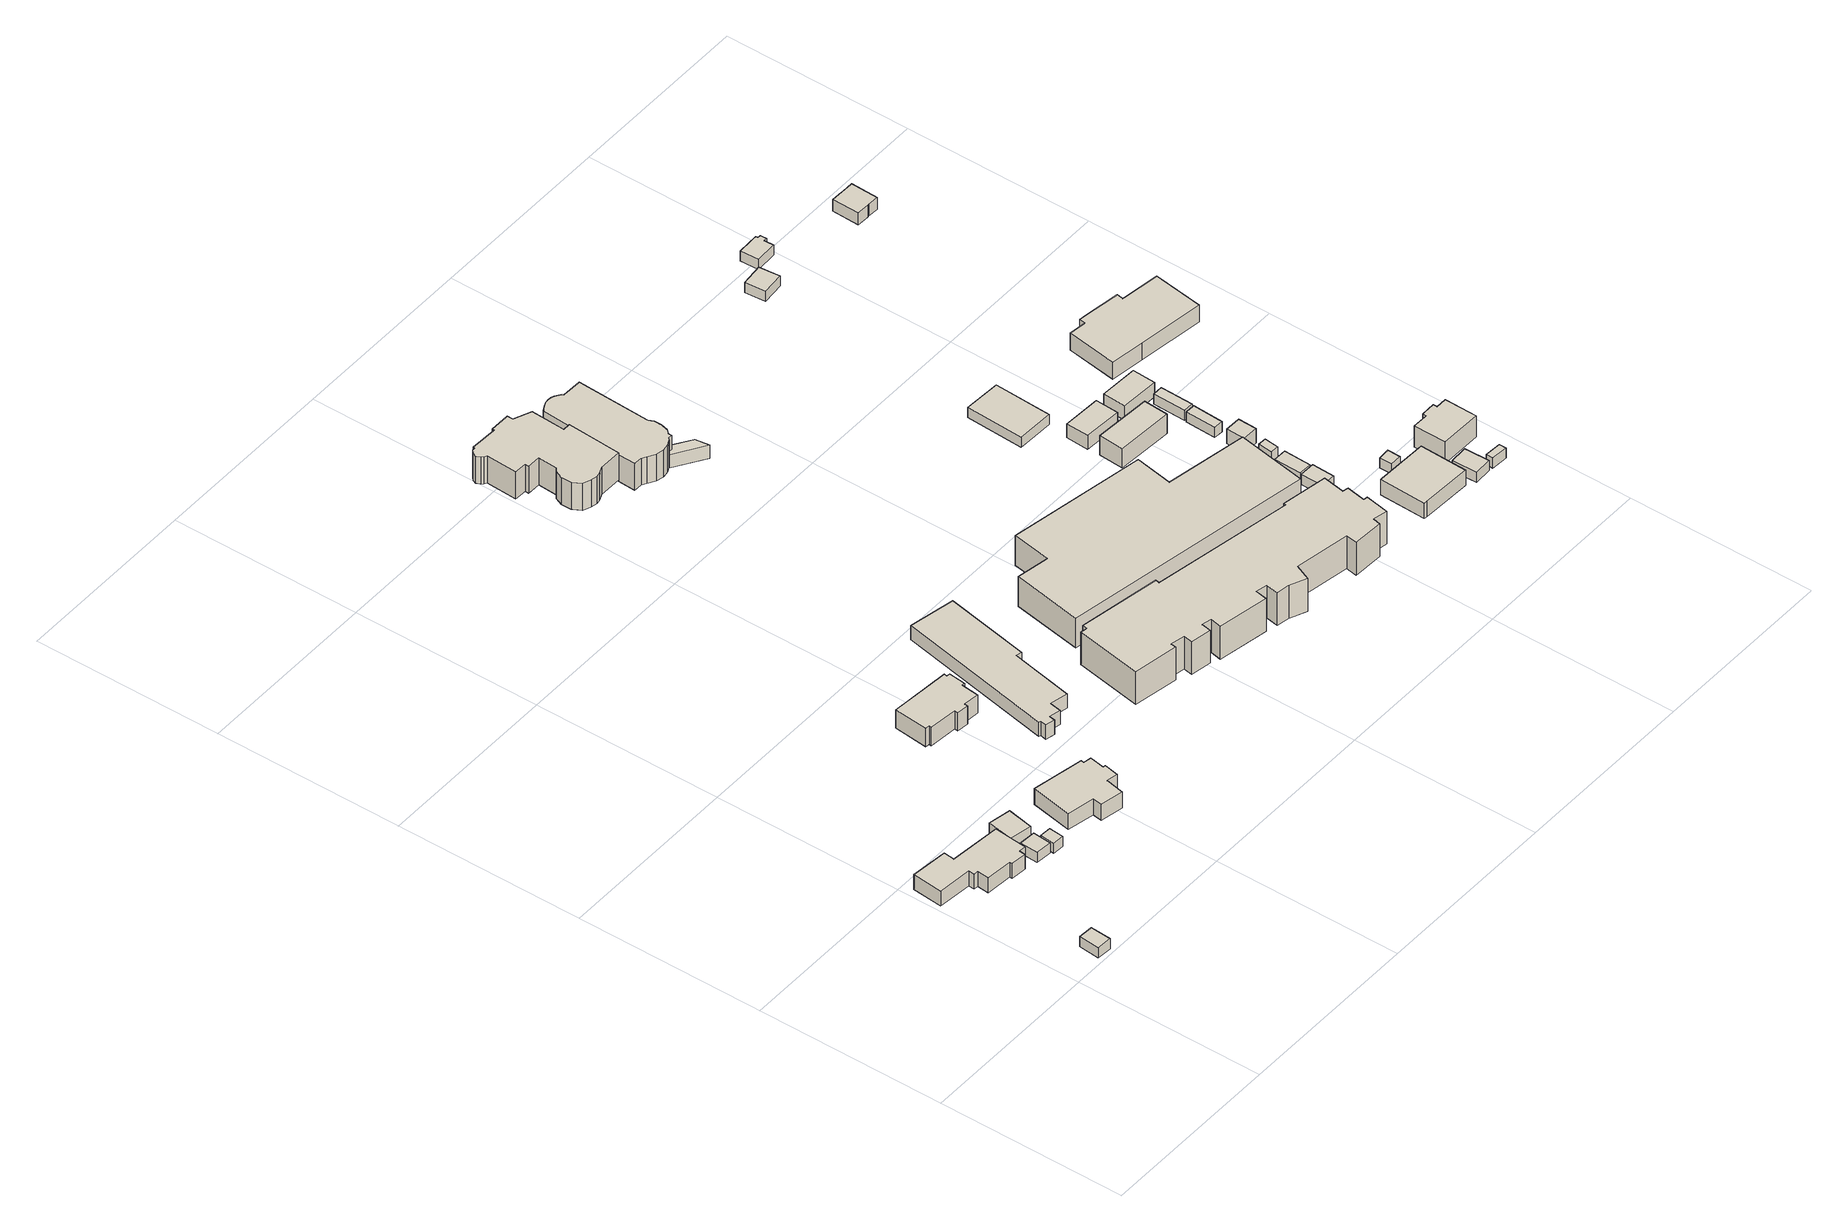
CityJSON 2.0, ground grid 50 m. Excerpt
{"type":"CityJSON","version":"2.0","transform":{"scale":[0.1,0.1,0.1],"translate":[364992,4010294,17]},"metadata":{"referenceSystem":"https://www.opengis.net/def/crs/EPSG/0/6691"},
"CityObjects":{
"building1":{"type":"Building","attributes":{"枝番":1,"利根川水系渡良瀬川洪水浸水想定区域（想定最大規模）.規模":"L2","利根川水系渡良瀬川洪水浸水想定区域（想定最大規模）.浸水ランク":"2","利根川水系渡良瀬川洪水浸水想定区域（想定最大規模）.浸水深":1.73,"利根川水系渡良瀬川洪水浸水想定区域（想定最大規模）.継続時間":17.1,"利根川水系利根川洪水浸水想定区域（計画規模）.規模":"L1","利根川水系利根川洪水浸水想定区域（計画規模）.浸水ランク":"3","利根川水系利根川洪水浸水想定区域（計画規模）.浸水深":3.68,"利根川水系利根川洪水浸水想定区域（想定最大規模）.規模":"L2","利根川水系利根川洪水浸水想定区域（想定最大規模）.浸水ランク":"4","利根川水系利根川洪水浸水想定区域（想定最大規模）.浸水深":5.14,"usage":"411","BuildingDetails.prefecture":"10","BuildingDetails.city":"10207","BuildingDetails.surveyYear":2016},"geometry":[{"type":"Solid","lod":"1","boundaries":[[[[0,1,2,3]],[[2,4,5,3]],[[1,6,4,2]],[[0,7,6,1]],[[3,5,7,0]],[[4,6,7,5]]]]}]},
"building2":{"type":"Building","attributes":{"枝番":1,"利根川水系渡良瀬川洪水浸水想定区域（想定最大規模）.規模":"L2","利根川水系渡良瀬川洪水浸水想定区域（想定最大規模）.浸水ランク":"2","利根川水系渡良瀬川洪水浸水想定区域（想定最大規模）.浸水深":0.93,"利根川水系渡良瀬川洪水浸水想定区域（想定最大規模）.継続時間":9,"利根川水系利根川洪水浸水想定区域（計画規模）.規模":"L1","利根川水系利根川洪水浸水想定区域（計画規模）.浸水ランク":"2","利根川水系利根川洪水浸水想定区域（計画規模）.浸水深":2.88,"利根川水系利根川洪水浸水想定区域（想定最大規模）.規模":"L2","利根川水系利根川洪水浸水想定区域（想定最大規模）.浸水ランク":"3","利根川水系利根川洪水浸水想定区域（想定最大規模）.浸水深":4.34,"usage":"411","measuredHeight":7.4,"BuildingDetails.prefecture":"10","BuildingDetails.city":"10207","BuildingDetails.surveyYear":2016},"geometry":[{"type":"Solid","lod":"1","boundaries":[[[[8,9,10,11,12,13,14,15,16,17,18,19,20,21]],[[20,22,23,21]],[[19,24,22,20]],[[18,25,24,19]],[[17,26,25,18]],[[16,27,26,17]],[[15,28,27,16]],[[14,29,28,15]],[[13,30,29,14]],[[12,31,30,13]],[[11,32,31,12]],[[10,33,32,11]],[[9,34,33,10]],[[8,35,34,9]],[[21,23,35,8]],[[22,24,25,26,27,28,29,30,31,32,33,34,35,23]]]]}]},
"building3":{"type":"Building","attributes":{"枝番":1,"利根川水系渡良瀬川洪水浸水想定区域（想定最大規模）.規模":"L2","利根川水系渡良瀬川洪水浸水想定区域（想定最大規模）.浸水ランク":"2","利根川水系渡良瀬川洪水浸水想定区域（想定最大規模）.浸水深":0.93,"利根川水系渡良瀬川洪水浸水想定区域（想定最大規模）.継続時間":9,"利根川水系利根川洪水浸水想定区域（計画規模）.規模":"L1","利根川水系利根川洪水浸水想定区域（計画規模）.浸水ランク":"2","利根川水系利根川洪水浸水想定区域（計画規模）.浸水深":2.88,"利根川水系利根川洪水浸水想定区域（想定最大規模）.規模":"L2","利根川水系利根川洪水浸水想定区域（想定最大規模）.浸水ランク":"3","利根川水系利根川洪水浸水想定区域（想定最大規模）.浸水深":4.34,"usage":"411","BuildingDetails.prefecture":"10","BuildingDetails.city":"10207","BuildingDetails.surveyYear":2016},"geometry":[{"type":"Solid","lod":"1","boundaries":[[[[36,37,38,39]],[[38,40,41,39]],[[37,42,40,38]],[[36,43,42,37]],[[39,41,43,36]],[[40,42,43,41]]]]}]},
"building4":{"type":"Building","attributes":{"枝番":1,"利根川水系渡良瀬川洪水浸水想定区域（想定最大規模）.規模":"L2","利根川水系渡良瀬川洪水浸水想定区域（想定最大規模）.浸水ランク":"2","利根川水系渡良瀬川洪水浸水想定区域（想定最大規模）.浸水深":0.93,"利根川水系渡良瀬川洪水浸水想定区域（想定最大規模）.継続時間":9,"利根川水系利根川洪水浸水想定区域（計画規模）.規模":"L1","利根川水系利根川洪水浸水想定区域（計画規模）.浸水ランク":"2","利根川水系利根川洪水浸水想定区域（計画規模）.浸水深":2.88,"利根川水系利根川洪水浸水想定区域（想定最大規模）.規模":"L2","利根川水系利根川洪水浸水想定区域（想定最大規模）.浸水ランク":"3","利根川水系利根川洪水浸水想定区域（想定最大規模）.浸水深":4.34,"BuildingDetails.prefecture":"10","BuildingDetails.city":"10207"},"geometry":[{"type":"Solid","lod":"1","boundaries":[[[[44,45,46,47]],[[46,48,49,47]],[[45,50,48,46]],[[44,51,50,45]],[[47,49,51,44]],[[48,50,51,49]]]]}]},
"building5":{"type":"Building","attributes":{"枝番":1,"利根川水系渡良瀬川洪水浸水想定区域（想定最大規模）.規模":"L2","利根川水系渡良瀬川洪水浸水想定区域（想定最大規模）.浸水ランク":"2","利根川水系渡良瀬川洪水浸水想定区域（想定最大規模）.浸水深":0.93,"利根川水系渡良瀬川洪水浸水想定区域（想定最大規模）.継続時間":9,"利根川水系利根川洪水浸水想定区域（計画規模）.規模":"L1","利根川水系利根川洪水浸水想定区域（計画規模）.浸水ランク":"2","利根川水系利根川洪水浸水想定区域（計画規模）.浸水深":2.89,"利根川水系利根川洪水浸水想定区域（想定最大規模）.規模":"L2","利根川水系利根川洪水浸水想定区域（想定最大規模）.浸水ランク":"3","利根川水系利根川洪水浸水想定区域（想定最大規模）.浸水深":4.34,"usage":"411","measuredHeight":3.4,"BuildingDetails.prefecture":"10","BuildingDetails.city":"10207","BuildingDetails.surveyYear":2016},"geometry":[{"type":"Solid","lod":"1","boundaries":[[[[52,53,54,55]],[[54,56,57,55]],[[53,58,56,54]],[[52,59,58,53]],[[55,57,59,52]],[[56,58,59,57]]]]}]},
"building6":{"type":"Building","attributes":{"枝番":1,"利根川水系渡良瀬川洪水浸水想定区域（想定最大規模）.規模":"L2","利根川水系渡良瀬川洪水浸水想定区域（想定最大規模）.浸水ランク":"2","利根川水系渡良瀬川洪水浸水想定区域（想定最大規模）.浸水深":0.74,"利根川水系渡良瀬川洪水浸水想定区域（想定最大規模）.継続時間":12.5,"利根川水系利根川洪水浸水想定区域（計画規模）.規模":"L1","利根川水系利根川洪水浸水想定区域（計画規模）.浸水ランク":"2","利根川水系利根川洪水浸水想定区域（計画規模）.浸水深":2.68,"利根川水系利根川洪水浸水想定区域（想定最大規模）.規模":"L2","利根川水系利根川洪水浸水想定区域（想定最大規模）.浸水ランク":"3","利根川水系利根川洪水浸水想定区域（想定最大規模）.浸水深":4.13,"usage":"441","measuredHeight":5.2,"BuildingDetails.prefecture":"10","BuildingDetails.city":"10207","BuildingDetails.surveyYear":2016},"geometry":[{"type":"Solid","lod":"1","boundaries":[[[[60,61,62,63,64,65,66,67,68,69,70,71]],[[70,72,73,71]],[[69,74,72,70]],[[68,75,74,69]],[[67,76,75,68]],[[66,77,76,67]],[[65,78,77,66]],[[64,79,78,65]],[[63,80,79,64]],[[62,81,80,63]],[[61,82,81,62]],[[60,83,82,61]],[[71,73,83,60]],[[72,74,75,76,77,78,79,80,81,82,83,73]]]]}]},
"building7":{"type":"Building","attributes":{"枝番":1,"利根川水系渡良瀬川洪水浸水想定区域（想定最大規模）.規模":"L2","利根川水系渡良瀬川洪水浸水想定区域（想定最大規模）.浸水ランク":"1","利根川水系渡良瀬川洪水浸水想定区域（想定最大規模）.浸水深":0.13,"利根川水系利根川洪水浸水想定区域（計画規模）.規模":"L1","利根川水系利根川洪水浸水想定区域（計画規模）.浸水ランク":"2","利根川水系利根川洪水浸水想定区域（計画規模）.浸水深":2.09,"利根川水系利根川洪水浸水想定区域（想定最大規模）.規模":"L2","利根川水系利根川洪水浸水想定区域（想定最大規模）.浸水ランク":"3","利根川水系利根川洪水浸水想定区域（想定最大規模）.浸水深":3.55,"usage":"411","measuredHeight":7.2,"BuildingDetails.prefecture":"10","BuildingDetails.city":"10207","BuildingDetails.surveyYear":2016},"geometry":[{"type":"Solid","lod":"1","boundaries":[[[[84,85,86,87,88,89,90,91,92,93,94,95,96,97]],[[96,98,99,97]],[[95,100,98,96]],[[94,101,100,95]],[[93,102,101,94]],[[92,103,102,93]],[[91,104,103,92]],[[90,105,104,91]],[[89,106,105,90]],[[88,107,106,89]],[[87,108,107,88]],[[86,109,108,87]],[[85,110,109,86]],[[84,111,110,85]],[[97,99,111,84]],[[98,100,101,102,103,104,105,106,107,108,109,110,111,99]]]]}]},
"building8":{"type":"Building","attributes":{"枝番":1,"利根川水系渡良瀬川洪水浸水想定区域（想定最大規模）.規模":"L2","利根川水系渡良瀬川洪水浸水想定区域（想定最大規模）.浸水ランク":"2","利根川水系渡良瀬川洪水浸水想定区域（想定最大規模）.浸水深":0.53,"利根川水系渡良瀬川洪水浸水想定区域（想定最大規模）.継続時間":2.8,"利根川水系利根川洪水浸水想定区域（計画規模）.規模":"L1","利根川水系利根川洪水浸水想定区域（計画規模）.浸水ランク":"2","利根川水系利根川洪水浸水想定区域（計画規模）.浸水深":2.49,"利根川水系利根川洪水浸水想定区域（想定最大規模）.規模":"L2","利根川水系利根川洪水浸水想定区域（想定最大規模）.浸水ランク":"3","利根川水系利根川洪水浸水想定区域（想定最大規模）.浸水深":3.95,"usage":"431","measuredHeight":5.1,"BuildingDetails.prefecture":"10","BuildingDetails.city":"10207","BuildingDetails.surveyYear":2016},"geometry":[{"type":"Solid","lod":"1","boundaries":[[[[112,113,114,115,116,117,118,119,120,121,122,123]],[[122,124,125,123]],[[121,126,124,122]],[[120,127,126,121]],[[119,128,127,120]],[[118,129,128,119]],[[117,130,129,118]],[[116,131,130,117]],[[115,132,131,116]],[[114,133,132,115]],[[113,134,133,114]],[[112,135,134,113]],[[123,125,135,112]],[[124,126,127,128,129,130,131,132,133,134,135,125]]]]}]},
"building9":{"type":"Building","attributes":{"枝番":1,"利根川水系渡良瀬川洪水浸水想定区域（想定最大規模）.規模":"L2","利根川水系渡良瀬川洪水浸水想定区域（想定最大規模）.浸水ランク":"1","利根川水系渡良瀬川洪水浸水想定区域（想定最大規模）.浸水深":0.14,"利根川水系利根川洪水浸水想定区域（計画規模）.規模":"L1","利根川水系利根川洪水浸水想定区域（計画規模）.浸水ランク":"2","利根川水系利根川洪水浸水想定区域（計画規模）.浸水深":2.09,"利根川水系利根川洪水浸水想定区域（想定最大規模）.規模":"L2","利根川水系利根川洪水浸水想定区域（想定最大規模）.浸水ランク":"3","利根川水系利根川洪水浸水想定区域（想定最大規模）.浸水深":3.55,"usage":"422","measuredHeight":12.4,"BuildingDetails.prefecture":"10","BuildingDetails.city":"10207","BuildingDetails.surveyYear":2016},"geometry":[{"type":"Solid","lod":"1","boundaries":[[[[136,137,138,139,140,141,142,143,144,145,146,147,148,149,150,151,152,153,154,155,156,157,158,159,160,161,162,163,164]],[[163,165,166,164]],[[162,167,165,163]],[[161,168,167,162]],[[160,169,168,161]],[[159,170,169,160]],[[158,171,170,159]],[[157,172,171,158]],[[156,173,172,157]],[[155,174,173,156]],[[154,175,174,155]],[[153,176,175,154]],[[152,177,176,153]],[[151,178,177,152]],[[150,179,178,151]],[[149,180,179,150]],[[148,181,180,149]],[[147,182,181,148]],[[146,183,182,147]],[[145,184,183,146]],[[144,185,184,145]],[[143,186,185,144]],[[142,187,186,143]],[[141,188,187,142]],[[140,189,188,141]],[[139,190,189,140]],[[138,191,190,139]],[[137,192,191,138]],[[136,193,192,137]],[[164,166,193,136]],[[165,167,168,169,170,171,172,173,174,175,176,177,178,179,180,181,182,183,184,185,186,187,188,189,190,191,192,193,166]]]]}]},
"building10":{"type":"Building","attributes":{"枝番":1,"利根川水系渡良瀬川洪水浸水想定区域（想定最大規模）.規模":"L2","利根川水系渡良瀬川洪水浸水想定区域（想定最大規模）.浸水ランク":"1","利根川水系渡良瀬川洪水浸水想定区域（想定最大規模）.浸水深":0.13,"利根川水系利根川洪水浸水想定区域（計画規模）.規模":"L1","利根川水系利根川洪水浸水想定区域（計画規模）.浸水ランク":"2","利根川水系利根川洪水浸水想定区域（計画規模）.浸水深":2.09,"利根川水系利根川洪水浸水想定区域（想定最大規模）.規模":"L2","利根川水系利根川洪水浸水想定区域（想定最大規模）.浸水ランク":"3","利根川水系利根川洪水浸水想定区域（想定最大規模）.浸水深":3.54,"usage":"422","measuredHeight":8.3,"BuildingDetails.prefecture":"10","BuildingDetails.city":"10207","BuildingDetails.surveyYear":2016},"geometry":[{"type":"Solid","lod":"1","boundaries":[[[[194,195,196,197,198,199,200,201,202,203,204,205,206,207,208,209,210,211,212,213,214,215,216,217,218]],[[217,219,220,218]],[[216,221,219,217]],[[215,222,221,216]],[[214,223,222,215]],[[213,224,223,214]],[[212,225,224,213]],[[211,226,225,212]],[[210,227,226,211]],[[209,228,227,210]],[[208,229,228,209]],[[207,230,229,208]],[[206,231,230,207]],[[205,232,231,206]],[[204,233,232,205]],[[203,234,233,204]],[[202,235,234,203]],[[201,236,235,202]],[[200,237,236,201]],[[199,238,237,200]],[[198,239,238,199]],[[197,240,239,198]],[[196,241,240,197]],[[195,242,241,196]],[[194,243,242,195]],[[218,220,243,194]],[[219,221,222,223,224,225,226,227,228,229,230,231,232,233,234,235,236,237,238,239,240,241,242,243,220]]]]}]},
"building11":{"type":"Building","attributes":{"枝番":1,"利根川水系渡良瀬川洪水浸水想定区域（計画規模）.規模":"L1","利根川水系渡良瀬川洪水浸水想定区域（計画規模）.浸水ランク":"2","利根川水系渡良瀬川洪水浸水想定区域（計画規模）.浸水深":0.54,"利根川水系渡良瀬川洪水浸水想定区域（想定最大規模）.規模":"L2","利根川水系渡良瀬川洪水浸水想定区域（想定最大規模）.浸水ランク":"2","利根川水系渡良瀬川洪水浸水想定区域（想定最大規模）.浸水深":1.83,"利根川水系渡良瀬川洪水浸水想定区域（想定最大規模）.継続時間":7.3,"利根川水系利根川洪水浸水想定区域（計画規模）.規模":"L1","利根川水系利根川洪水浸水想定区域（計画規模）.浸水ランク":"3","利根川水系利根川洪水浸水想定区域（計画規模）.浸水深":3.78,"利根川水系利根川洪水浸水想定区域（想定最大規模）.規模":"L2","利根川水系利根川洪水浸水想定区域（想定最大規模）.浸水ランク":"4","利根川水系利根川洪水浸水想定区域（想定最大規模）.浸水深":5.23,"usage":"441","measuredHeight":12.6,"BuildingDetails.prefecture":"10","BuildingDetails.city":"10207","BuildingDetails.surveyYear":2016},"geometry":[{"type":"Solid","lod":"1","boundaries":[[[[244,245,246,247,248,249,250,251,252,253,254,255,256,257,258,259,260,261,262,263,264,265,266,267,268,269,270,271,272,273,274,275,276]],[[275,277,278,276]],[[274,279,277,275]],[[273,280,279,274]],[[272,281,280,273]],[[271,282,281,272]],[[270,283,282,271]],[[269,284,283,270]],[[268,285,284,269]],[[267,286,285,268]],[[266,287,286,267]],[[265,288,287,266]],[[264,289,288,265]],[[263,290,289,264]],[[262,291,290,263]],[[261,292,291,262]],[[260,293,292,261]],[[259,294,293,260]],[[258,295,294,259]],[[257,296,295,258]],[[256,297,296,257]],[[255,298,297,256]],[[254,299,298,255]],[[253,300,299,254]],[[252,301,300,253]],[[251,302,301,252]],[[250,303,302,251]],[[249,304,303,250]],[[248,305,304,249]],[[247,306,305,248]],[[246,307,306,247]],[[245,308,307,246]],[[244,309,308,245]],[[276,278,309,244]],[[277,279,280,281,282,283,284,285,286,287,288,289,290,291,292,293,294,295,296,297,298,299,300,301,302,303,304,305,306,307,308,309,278]]]]}]},
"building12":{"type":"Building","attributes":{"枝番":1,"利根川水系渡良瀬川洪水浸水想定区域（想定最大規模）.規模":"L2","利根川水系渡良瀬川洪水浸水想定区域（想定最大規模）.浸水ランク":"1","利根川水系渡良瀬川洪水浸水想定区域（想定最大規模）.浸水深":0.34,"利根川水系利根川洪水浸水想定区域（計画規模）.規模":"L1","利根川水系利根川洪水浸水想定区域（計画規模）.浸水ランク":"2","利根川水系利根川洪水浸水想定区域（計画規模）.浸水深":2.29,"利根川水系利根川洪水浸水想定区域（想定最大規模）.規模":"L2","利根川水系利根川洪水浸水想定区域（想定最大規模）.浸水ランク":"3","利根川水系利根川洪水浸水想定区域（想定最大規模）.浸水深":3.75,"measuredHeight":4.2,"BuildingDetails.prefecture":"10","BuildingDetails.city":"10207"},"geometry":[{"type":"Solid","lod":"1","boundaries":[[[[310,311,312,313,314,315,316]],[[315,317,318,316]],[[314,319,317,315]],[[313,320,319,314]],[[312,321,320,313]],[[311,322,321,312]],[[310,323,322,311]],[[316,318,323,310]],[[317,319,320,321,322,323,318]]]]}]},
"building13":{"type":"Building","attributes":{"枝番":1,"利根川水系渡良瀬川洪水浸水想定区域（想定最大規模）.規模":"L2","利根川水系渡良瀬川洪水浸水想定区域（想定最大規模）.浸水ランク":"2","利根川水系渡良瀬川洪水浸水想定区域（想定最大規模）.浸水深":0.64,"利根川水系利根川洪水浸水想定区域（計画規模）.規模":"L1","利根川水系利根川洪水浸水想定区域（計画規模）.浸水ランク":"2","利根川水系利根川洪水浸水想定区域（計画規模）.浸水深":2.59,"利根川水系利根川洪水浸水想定区域（想定最大規模）.規模":"L2","利根川水系利根川洪水浸水想定区域（想定最大規模）.浸水ランク":"3","利根川水系利根川洪水浸水想定区域（想定最大規模）.浸水深":4.04,"usage":"441","measuredHeight":9.1,"BuildingDetails.prefecture":"10","BuildingDetails.city":"10207","BuildingDetails.surveyYear":2016},"geometry":[{"type":"Solid","lod":"1","boundaries":[[[[324,325,326,327,328,329,330,331]],[[330,332,333,331]],[[329,334,332,330]],[[328,335,334,329]],[[327,336,335,328]],[[326,337,336,327]],[[325,338,337,326]],[[324,339,338,325]],[[331,333,339,324]],[[332,334,335,336,337,338,339,333]]]]}]},
"building14":{"type":"Building","attributes":{"枝番":1,"利根川水系渡良瀬川洪水浸水想定区域（想定最大規模）.規模":"L2","利根川水系渡良瀬川洪水浸水想定区域（想定最大規模）.浸水ランク":"1","利根川水系渡良瀬川洪水浸水想定区域（想定最大規模）.浸水深":0.33,"利根川水系利根川洪水浸水想定区域（計画規模）.規模":"L1","利根川水系利根川洪水浸水想定区域（計画規模）.浸水ランク":"2","利根川水系利根川洪水浸水想定区域（計画規模）.浸水深":2.29,"利根川水系利根川洪水浸水想定区域（想定最大規模）.規模":"L2","利根川水系利根川洪水浸水想定区域（想定最大規模）.浸水ランク":"3","利根川水系利根川洪水浸水想定区域（想定最大規模）.浸水深":3.74,"usage":"441","measuredHeight":4.9,"BuildingDetails.prefecture":"10","BuildingDetails.city":"10207","BuildingDetails.surveyYear":2016},"geometry":[{"type":"Solid","lod":"1","boundaries":[[[[340,341,342,343]],[[342,344,345,343]],[[341,346,344,342]],[[340,347,346,341]],[[343,345,347,340]],[[344,346,347,345]]]]}]},
"building15":{"type":"Building","attributes":{"枝番":1,"利根川水系渡良瀬川洪水浸水想定区域（想定最大規模）.規模":"L2","利根川水系渡良瀬川洪水浸水想定区域（想定最大規模）.浸水ランク":"2","利根川水系渡良瀬川洪水浸水想定区域（想定最大規模）.浸水深":0.54,"利根川水系利根川洪水浸水想定区域（計画規模）.規模":"L1","利根川水系利根川洪水浸水想定区域（計画規模）.浸水ランク":"2","利根川水系利根川洪水浸水想定区域（計画規模）.浸水深":2.49,"利根川水系利根川洪水浸水想定区域（想定最大規模）.規模":"L2","利根川水系利根川洪水浸水想定区域（想定最大規模）.浸水ランク":"3","利根川水系利根川洪水浸水想定区域（想定最大規模）.浸水深":3.93,"usage":"441","measuredHeight":6.2,"BuildingDetails.prefecture":"10","BuildingDetails.city":"10207","BuildingDetails.surveyYear":2016},"geometry":[{"type":"Solid","lod":"1","boundaries":[[[[348,349,350,351]],[[350,352,353,351]],[[349,354,352,350]],[[348,355,354,349]],[[351,353,355,348]],[[352,354,355,353]]]]}]},
"building16":{"type":"Building","attributes":{"枝番":1,"利根川水系渡良瀬川洪水浸水想定区域（想定最大規模）.規模":"L2","利根川水系渡良瀬川洪水浸水想定区域（想定最大規模）.浸水ランク":"1","利根川水系渡良瀬川洪水浸水想定区域（想定最大規模）.浸水深":0.44,"利根川水系利根川洪水浸水想定区域（計画規模）.規模":"L1","利根川水系利根川洪水浸水想定区域（計画規模）.浸水ランク":"2","利根川水系利根川洪水浸水想定区域（計画規模）.浸水深":2.39,"利根川水系利根川洪水浸水想定区域（想定最大規模）.規模":"L2","利根川水系利根川洪水浸水想定区域（想定最大規模）.浸水ランク":"3","利根川水系利根川洪水浸水想定区域（想定最大規模）.浸水深":3.83,"usage":"441","measuredHeight":5,"BuildingDetails.prefecture":"10","BuildingDetails.city":"10207","BuildingDetails.surveyYear":2016},"geometry":[{"type":"Solid","lod":"1","boundaries":[[[[356,357,358,359]],[[358,360,361,359]],[[357,362,360,358]],[[356,363,362,357]],[[359,361,363,356]],[[360,362,363,361]]]]}]},
"building17":{"type":"Building","attributes":{"枝番":1,"利根川水系渡良瀬川洪水浸水想定区域（想定最大規模）.規模":"L2","利根川水系渡良瀬川洪水浸水想定区域（想定最大規模）.浸水ランク":"1","利根川水系渡良瀬川洪水浸水想定区域（想定最大規模）.浸水深":0.23,"利根川水系利根川洪水浸水想定区域（計画規模）.規模":"L1","利根川水系利根川洪水浸水想定区域（計画規模）.浸水ランク":"2","利根川水系利根川洪水浸水想定区域（計画規模）.浸水深":2.18,"利根川水系利根川洪水浸水想定区域（想定最大規模）.規模":"L2","利根川水系利根川洪水浸水想定区域（想定最大規模）.浸水ランク":"3","利根川水系利根川洪水浸水想定区域（想定最大規模）.浸水深":3.63,"usage":"441","measuredHeight":3.3,"BuildingDetails.prefecture":"10","BuildingDetails.city":"10207","BuildingDetails.surveyYear":2016},"geometry":[{"type":"Solid","lod":"1","boundaries":[[[[364,365,366,367]],[[366,368,369,367]],[[365,370,368,366]],[[364,371,370,365]],[[367,369,371,364]],[[368,370,371,369]]]]}]},
"building18":{"type":"Building","attributes":{"枝番":1,"利根川水系渡良瀬川洪水浸水想定区域（想定最大規模）.規模":"L2","利根川水系渡良瀬川洪水浸水想定区域（想定最大規模）.浸水ランク":"2","利根川水系渡良瀬川洪水浸水想定区域（想定最大規模）.浸水深":0.53,"利根川水系利根川洪水浸水想定区域（計画規模）.規模":"L1","利根川水系利根川洪水浸水想定区域（計画規模）.浸水ランク":"2","利根川水系利根川洪水浸水想定区域（計画規模）.浸水深":2.48,"利根川水系利根川洪水浸水想定区域（想定最大規模）.規模":"L2","利根川水系利根川洪水浸水想定区域（想定最大規模）.浸水ランク":"3","利根川水系利根川洪水浸水想定区域（想定最大規模）.浸水深":3.93,"usage":"454","BuildingDetails.prefecture":"10","BuildingDetails.city":"10207","BuildingDetails.surveyYear":2016},"geometry":[{"type":"Solid","lod":"1","boundaries":[[[[372,373,374,375]],[[374,376,377,375]],[[373,378,376,374]],[[372,379,378,373]],[[375,377,379,372]],[[376,378,379,377]]]]}]},
"building19":{"type":"Building","attributes":{"枝番":1,"利根川水系渡良瀬川洪水浸水想定区域（想定最大規模）.規模":"L2","利根川水系渡良瀬川洪水浸水想定区域（想定最大規模）.浸水ランク":"1","利根川水系渡良瀬川洪水浸水想定区域（想定最大規模）.浸水深":0.33,"利根川水系利根川洪水浸水想定区域（計画規模）.規模":"L1","利根川水系利根川洪水浸水想定区域（計画規模）.浸水ランク":"2","利根川水系利根川洪水浸水想定区域（計画規模）.浸水深":2.28,"利根川水系利根川洪水浸水想定区域（想定最大規模）.規模":"L2","利根川水系利根川洪水浸水想定区域（想定最大規模）.浸水ランク":"3","利根川水系利根川洪水浸水想定区域（想定最大規模）.浸水深":3.73,"usage":"441","measuredHeight":3.4,"BuildingDetails.prefecture":"10","BuildingDetails.city":"10207","BuildingDetails.surveyYear":2016},"geometry":[{"type":"Solid","lod":"1","boundaries":[[[[380,381,382,383]],[[382,384,385,383]],[[381,386,384,382]],[[380,387,386,381]],[[383,385,387,380]],[[384,386,387,385]]]]}]},
"building20":{"type":"Building","attributes":{"枝番":1,"利根川水系渡良瀬川洪水浸水想定区域（想定最大規模）.規模":"L2","利根川水系渡良瀬川洪水浸水想定区域（想定最大規模）.浸水ランク":"1","利根川水系渡良瀬川洪水浸水想定区域（想定最大規模）.浸水深":0.13,"利根川水系利根川洪水浸水想定区域（計画規模）.規模":"L1","利根川水系利根川洪水浸水想定区域（計画規模）.浸水ランク":"2","利根川水系利根川洪水浸水想定区域（計画規模）.浸水深":2.08,"利根川水系利根川洪水浸水想定区域（想定最大規模）.規模":"L2","利根川水系利根川洪水浸水想定区域（想定最大規模）.浸水ランク":"3","利根川水系利根川洪水浸水想定区域（想定最大規模）.浸水深":3.53,"usage":"441","measuredHeight":5.1,"BuildingDetails.prefecture":"10","BuildingDetails.city":"10207","BuildingDetails.surveyYear":2016},"geometry":[{"type":"Solid","lod":"1","boundaries":[[[[388,389,390,391]],[[390,392,393,391]],[[389,394,392,390]],[[388,395,394,389]],[[391,393,395,388]],[[392,394,395,393]]]]}]},
"building21":{"type":"Building","attributes":{"枝番":1,"利根川水系渡良瀬川洪水浸水想定区域（想定最大規模）.規模":"L2","利根川水系渡良瀬川洪水浸水想定区域（想定最大規模）.浸水ランク":"2","利根川水系渡良瀬川洪水浸水想定区域（想定最大規模）.浸水深":1.33,"利根川水系渡良瀬川洪水浸水想定区域（想定最大規模）.継続時間":17.5,"利根川水系利根川洪水浸水想定区域（計画規模）.規模":"L1","利根川水系利根川洪水浸水想定区域（計画規模）.浸水ランク":"3","利根川水系利根川洪水浸水想定区域（計画規模）.浸水深":3.28,"利根川水系利根川洪水浸水想定区域（想定最大規模）.規模":"L2","利根川水系利根川洪水浸水想定区域（想定最大規模）.浸水ランク":"3","利根川水系利根川洪水浸水想定区域（想定最大規模）.浸水深":4.73,"usage":"441","measuredHeight":5.9,"BuildingDetails.prefecture":"10","BuildingDetails.city":"10207","BuildingDetails.surveyYear":2016},"geometry":[{"type":"Solid","lod":"1","boundaries":[[[[396,397,398,399,400,401]],[[400,402,403,401]],[[399,404,402,400]],[[398,405,404,399]],[[397,406,405,398]],[[396,407,406,397]],[[401,403,407,396]],[[402,404,405,406,407,403]]]]}]},
"building22":{"type":"Building","attributes":{"枝番":1,"利根川水系渡良瀬川洪水浸水想定区域（想定最大規模）.規模":"L2","利根川水系渡良瀬川洪水浸水想定区域（想定最大規模）.浸水ランク":"1","利根川水系渡良瀬川洪水浸水想定区域（想定最大規模）.浸水深":0.03,"利根川水系利根川洪水浸水想定区域（計画規模）.規模":"L1","利根川水系利根川洪水浸水想定区域（計画規模）.浸水ランク":"2","利根川水系利根川洪水浸水想定区域（計画規模）.浸水深":1.98,"利根川水系利根川洪水浸水想定区域（想定最大規模）.規模":"L2","利根川水系利根川洪水浸水想定区域（想定最大規模）.浸水ランク":"3","利根川水系利根川洪水浸水想定区域（想定最大規模）.浸水深":3.43,"usage":"441","BuildingDetails.prefecture":"10","BuildingDetails.city":"10207","BuildingDetails.surveyYear":2016},"geometry":[{"type":"Solid","lod":"1","boundaries":[[[[408,409,410,411]],[[410,412,413,411]],[[409,414,412,410]],[[408,415,414,409]],[[411,413,415,408]],[[412,414,415,413]]]]}]},
"building23":{"type":"Building","attributes":{"枝番":1,"利根川水系渡良瀬川洪水浸水想定区域（想定最大規模）.規模":"L2","利根川水系渡良瀬川洪水浸水想定区域（想定最大規模）.浸水ランク":"1","利根川水系渡良瀬川洪水浸水想定区域（想定最大規模）.浸水深":0.24,"利根川水系利根川洪水浸水想定区域（計画規模）.規模":"L1","利根川水系利根川洪水浸水想定区域（計画規模）.浸水ランク":"2","利根川水系利根川洪水浸水想定区域（計画規模）.浸水深":2.19,"利根川水系利根川洪水浸水想定区域（想定最大規模）.規模":"L2","利根川水系利根川洪水浸水想定区域（想定最大規模）.浸水ランク":"3","利根川水系利根川洪水浸水想定区域（想定最大規模）.浸水深":3.63,"usage":"441","measuredHeight":5.3,"BuildingDetails.prefecture":"10","BuildingDetails.city":"10207","BuildingDetails.surveyYear":2016},"geometry":[{"type":"Solid","lod":"1","boundaries":[[[[416,417,418,419]],[[418,420,421,419]],[[417,422,420,418]],[[416,423,422,417]],[[419,421,423,416]],[[420,422,423,421]]]]}]},
"building24":{"type":"Building","attributes":{"枝番":1,"利根川水系渡良瀬川洪水浸水想定区域（想定最大規模）.規模":"L2","利根川水系渡良瀬川洪水浸水想定区域（想定最大規模）.継続時間":17.5,"利根川水系利根川洪水浸水想定区域（計画規模）.規模":"L1","利根川水系利根川洪水浸水想定区域（計画規模）.浸水ランク":"2","利根川水系利根川洪水浸水想定区域（計画規模）.浸水深":2.28,"利根川水系利根川洪水浸水想定区域（想定最大規模）.規模":"L2","利根川水系利根川洪水浸水想定区域（想定最大規模）.浸水ランク":"3","利根川水系利根川洪水浸水想定区域（想定最大規模）.浸水深":3.73,"BuildingDetails.prefecture":"10","BuildingDetails.city":"10207"},"geometry":[{"type":"Solid","lod":"1","boundaries":[[[[424,425,426,427]],[[426,428,429,427]],[[425,430,428,426]],[[424,431,430,425]],[[427,429,431,424]],[[428,430,431,429]]]]}]},
"building25":{"type":"Building","attributes":{"枝番":1,"利根川水系渡良瀬川洪水浸水想定区域（想定最大規模）.規模":"L2","利根川水系渡良瀬川洪水浸水想定区域（想定最大規模）.浸水ランク":"1","利根川水系渡良瀬川洪水浸水想定区域（想定最大規模）.浸水深":0.44,"利根川水系利根川洪水浸水想定区域（計画規模）.規模":"L1","利根川水系利根川洪水浸水想定区域（計画規模）.浸水ランク":"2","利根川水系利根川洪水浸水想定区域（計画規模）.浸水深":2.39,"利根川水系利根川洪水浸水想定区域（想定最大規模）.規模":"L2","利根川水系利根川洪水浸水想定区域（想定最大規模）.浸水ランク":"3","利根川水系利根川洪水浸水想定区域（想定最大規模）.浸水深":3.83,"usage":"441","BuildingDetails.prefecture":"10","BuildingDetails.city":"10207","BuildingDetails.surveyYear":2016},"geometry":[{"type":"Solid","lod":"1","boundaries":[[[[432,433,434,435]],[[434,436,437,435]],[[433,438,436,434]],[[432,439,438,433]],[[435,437,439,432]],[[436,438,439,437]]]]}]},
"building26":{"type":"Building","attributes":{"枝番":1,"利根川水系利根川洪水浸水想定区域（計画規模）.規模":"L1","利根川水系利根川洪水浸水想定区域（計画規模）.浸水ランク":"2","利根川水系利根川洪水浸水想定区域（計画規模）.浸水深":1.49,"利根川水系利根川洪水浸水想定区域（想定最大規模）.規模":"L2","利根川水系利根川洪水浸水想定区域（想定最大規模）.浸水ランク":"2","利根川水系利根川洪水浸水想定区域（想定最大規模）.浸水深":2.94,"BuildingDetails.prefecture":"10","BuildingDetails.city":"10207"},"geometry":[{"type":"Solid","lod":"1","boundaries":[[[[440,441,442,443]],[[442,444,445,443]],[[441,446,444,442]],[[440,447,446,441]],[[443,445,447,440]],[[444,446,447,445]]]]}]},
"building27":{"type":"Building","attributes":{"枝番":1,"利根川水系渡良瀬川洪水浸水想定区域（想定最大規模）.規模":"L2","利根川水系渡良瀬川洪水浸水想定区域（想定最大規模）.浸水ランク":"2","利根川水系渡良瀬川洪水浸水想定区域（想定最大規模）.浸水深":1.62,"利根川水系渡良瀬川洪水浸水想定区域（想定最大規模）.継続時間":22.8,"利根川水系利根川洪水浸水想定区域（計画規模）.規模":"L1","利根川水系利根川洪水浸水想定区域（計画規模）.浸水ランク":"3","利根川水系利根川洪水浸水想定区域（計画規模）.浸水深":3.58,"利根川水系利根川洪水浸水想定区域（想定最大規模）.規模":"L2","利根川水系利根川洪水浸水想定区域（想定最大規模）.浸水ランク":"4","利根川水系利根川洪水浸水想定区域（想定最大規模）.浸水深":5.03,"BuildingDetails.prefecture":"10","BuildingDetails.city":"10207"},"geometry":[{"type":"Solid","lod":"1","boundaries":[[[[448,449,450,451]],[[450,452,453,451]],[[449,454,452,450]],[[448,455,454,449]],[[451,453,455,448]],[[452,454,455,453]]]]}]},
"building28":{"type":"Building","attributes":{"枝番":1,"利根川水系渡良瀬川洪水浸水想定区域（計画規模）.規模":"L1","利根川水系渡良瀬川洪水浸水想定区域（計画規模）.浸水ランク":"1","利根川水系渡良瀬川洪水浸水想定区域（計画規模）.浸水深":0.03,"利根川水系渡良瀬川洪水浸水想定区域（想定最大規模）.規模":"L2","利根川水系渡良瀬川洪水浸水想定区域（想定最大規模）.浸水ランク":"2","利根川水系渡良瀬川洪水浸水想定区域（想定最大規模）.浸水深":2.02,"利根川水系渡良瀬川洪水浸水想定区域（想定最大規模）.継続時間":22.8,"利根川水系利根川洪水浸水想定区域（計画規模）.規模":"L1","利根川水系利根川洪水浸水想定区域（計画規模）.浸水ランク":"3","利根川水系利根川洪水浸水想定区域（計画規模）.浸水深":3.98,"利根川水系利根川洪水浸水想定区域（想定最大規模）.規模":"L2","利根川水系利根川洪水浸水想定区域（想定最大規模）.浸水ランク":"4","利根川水系利根川洪水浸水想定区域（想定最大規模）.浸水深":5.43,"BuildingDetails.prefecture":"10","BuildingDetails.city":"10207"},"geometry":[{"type":"Solid","lod":"1","boundaries":[[[[456,457,458,459]],[[458,460,461,459]],[[457,462,460,458]],[[456,463,462,457]],[[459,461,463,456]],[[460,462,463,461]]]]}]},
"building29":{"type":"Building","attributes":{"枝番":1,"利根川水系渡良瀬川洪水浸水想定区域（想定最大規模）.規模":"L2","利根川水系渡良瀬川洪水浸水想定区域（想定最大規模）.浸水ランク":"2","利根川水系渡良瀬川洪水浸水想定区域（想定最大規模）.浸水深":1.63,"利根川水系渡良瀬川洪水浸水想定区域（想定最大規模）.継続時間":22.8,"利根川水系利根川洪水浸水想定区域（計画規模）.規模":"L1","利根川水系利根川洪水浸水想定区域（計画規模）.浸水ランク":"3","利根川水系利根川洪水浸水想定区域（計画規模）.浸水深":3.58,"利根川水系利根川洪水浸水想定区域（想定最大規模）.規模":"L2","利根川水系利根川洪水浸水想定区域（想定最大規模）.浸水ランク":"4","利根川水系利根川洪水浸水想定区域（想定最大規模）.浸水深":5.03,"usage":"411","measuredHeight":6.9,"BuildingDetails.prefecture":"10","BuildingDetails.city":"10207","BuildingDetails.surveyYear":2016},"geometry":[{"type":"Solid","lod":"1","boundaries":[[[[464,465,466,467,468,469,470,471]],[[470,472,473,471]],[[469,474,472,470]],[[468,475,474,469]],[[467,476,475,468]],[[466,477,476,467]],[[465,478,477,466]],[[464,479,478,465]],[[471,473,479,464]],[[472,474,475,476,477,478,479,473]]]]}]},
"building30":{"type":"Building","attributes":{"枝番":1,"利根川水系利根川洪水浸水想定区域（計画規模）.規模":"L1","利根川水系利根川洪水浸水想定区域（計画規模）.浸水ランク":"2","利根川水系利根川洪水浸水想定区域（計画規模）.浸水深":1.89,"利根川水系利根川洪水浸水想定区域（想定最大規模）.規模":"L2","利根川水系利根川洪水浸水想定区域（想定最大規模）.浸水ランク":"3","利根川水系利根川洪水浸水想定区域（想定最大規模）.浸水深":3.34,"BuildingDetails.prefecture":"10","BuildingDetails.city":"10207"},"geometry":[{"type":"Solid","lod":"1","boundaries":[[[[480,481,482,483,484,485,486,487]],[[486,488,489,487]],[[485,490,488,486]],[[484,491,490,485]],[[483,492,491,484]],[[482,493,492,483]],[[481,494,493,482]],[[480,495,494,481]],[[487,489,495,480]],[[488,490,491,492,493,494,495,489]]]]}]},
"building31":{"type":"Building","attributes":{"枝番":1,"利根川水系渡良瀬川洪水浸水想定区域（想定最大規模）.規模":"L2","利根川水系利根川洪水浸水想定区域（計画規模）.規模":"L1","利根川水系利根川洪水浸水想定区域（計画規模）.浸水ランク":"2","利根川水系利根川洪水浸水想定区域（計画規模）.浸水深":1.49,"利根川水系利根川洪水浸水想定区域（想定最大規模）.規模":"L2","利根川水系利根川洪水浸水想定区域（想定最大規模）.浸水ランク":"2","利根川水系利根川洪水浸水想定区域（想定最大規模）.浸水深":2.94,"usage":"422","measuredHeight":5.5,"BuildingDetails.prefecture":"10","BuildingDetails.city":"10207","BuildingDetails.surveyYear":2016},"geometry":[{"type":"Solid","lod":"1","boundaries":[[[[496,497,498,499,500,501,502,503,504,505]],[[504,506,507,505]],[[503,508,506,504]],[[502,509,508,503]],[[501,510,509,502]],[[500,511,510,501]],[[499,512,511,500]],[[498,513,512,499]],[[497,514,513,498]],[[496,515,514,497]],[[505,507,515,496]],[[506,508,509,510,511,512,513,514,515,507]]]]}]},
"building32":{"type":"Building","attributes":{"枝番":1,"利根川水系利根川洪水浸水想定区域（計画規模）.規模":"L1","利根川水系利根川洪水浸水想定区域（計画規模）.浸水ランク":"2","利根川水系利根川洪水浸水想定区域（計画規模）.浸水深":1.59,"利根川水系利根川洪水浸水想定区域（想定最大規模）.規模":"L2","利根川水系利根川洪水浸水想定区域（想定最大規模）.浸水ランク":"3","利根川水系利根川洪水浸水想定区域（想定最大規模）.浸水深":3.04,"usage":"411","measuredHeight":3.7,"BuildingDetails.prefecture":"10","BuildingDetails.city":"10207","BuildingDetails.surveyYear":2016},"geometry":[{"type":"Solid","lod":"1","boundaries":[[[[516,517,518,519,520,521,522,523]],[[522,524,525,523]],[[521,526,524,522]],[[520,527,526,521]],[[519,528,527,520]],[[518,529,528,519]],[[517,530,529,518]],[[516,531,530,517]],[[523,525,531,516]],[[524,526,527,528,529,530,531,525]]]]}]}
},
"vertices":[
[83,9,14],[88,64,14],[127,61,14],[123,6,14],[127,61,44],[123,6,44],[88,64,44],[83,9,44],
[170,313,21],[170,320,21],[100,326,21],[103,357,21],[91,358,21],[92,374,21],[2,383,21],[10,463,21],[107,453,21],[104,424,21],[239,411,21],[231,323,21],[212,325,21],[211,309,21],[212,325,65],[211,309,65],[231,323,65],[239,411,65],[104,424,65],[107,453,65],[10,463,65],[2,383,65],[92,374,65],[91,358,65],[103,357,65],[100,326,65],[170,320,65],[170,313,65],
[244,301,21],[247,349,21],[291,346,21],[287,297,21],[291,346,51],[287,297,51],[247,349,51],[244,301,51],
[291,290,21],[294,329,21],[324,327,21],[321,288,21],[324,327,51],[321,288,51],[294,329,51],[291,290,51],
[245,374,22],[257,443,22],[316,432,22],[303,363,22],[316,432,52],[303,363,52],[257,443,52],[245,374,52],
[440,273,21],[444,298,21],[372,312,21],[393,422,21],[528,396,21],[527,388,21],[548,384,21],[541,345,21],[548,344,21],[540,305,21],[511,310,21],[501,261,21],[511,310,68],[501,261,68],[540,305,68],[548,344,68],[541,345,68],[548,384,68],[527,388,68],[528,396,68],[393,422,68],[372,312,68],[444,298,68],[440,273,68],
[476,697,28],[477,707,28],[402,714,28],[403,721,28],[392,722,28],[401,812,28],[559,798,28],[558,790,28],[567,789,28],[562,744,28],[554,745,28],[549,698,28],[508,702,28],[507,694,28],[508,702,82],[507,694,82],[549,698,82],[554,745,82],[562,744,82],[567,789,82],[558,790,82],[559,798,82],[401,812,82],[392,722,82],[403,721,82],[402,714,82],[477,707,82],[476,697,82],
[576,530,23],[579,547,23],[574,548,23],[656,965,23],[777,941,23],[734,718,23],[719,721,23],[686,555,23],[639,565,23],[634,535,23],[604,541,23],[601,525,23],[604,541,65],[601,525,65],[634,535,65],[639,565,65],[686,555,65],[719,721,65],[734,718,65],[777,941,65],[656,965,65],[574,548,65],[579,547,65],[576,530,65],
[570,1783,30],[550,1791,30],[537,1814,30],[537,1841,30],[545,1861,30],[555,1868,30],[558,1919,30],[522,1920,30],[523,1930,30],[490,1931,30],[494,2013,30],[486,2017,30],[482,2022,30],[478,2032,30],[481,2042,30],[490,2050,30],[497,2050,30],[498,2055,30],[571,2052,30],[571,2058,30],[625,2057,30],[625,2042,30],[670,2023,30],[666,1932,30],[686,1932,30],[678,1789,30],[616,1790,30],[600,1782,30],[587,1780,30],[600,1782,110],[587,1780,110],[616,1790,110],[678,1789,110],[686,1932,110],[666,1932,110],[670,2023,110],[625,2042,110],[625,2057,110],[571,2058,110],[571,2052,110],[498,2055,110],[497,2050,110],[490,2050,110],[481,2042,110],[478,2032,110],[482,2022,110],[486,2017,110],[494,2013,110],[490,1931,110],[523,1930,110],[522,1920,110],[558,1919,110],[555,1868,110],[545,1861,110],[537,1841,110],[537,1814,110],[550,1791,110],[570,1783,110],
[729,1725,25],[710,1736,25],[698,1743,25],[676,1744,25],[678,1789,25],[691,2008,25],[704,2016,25],[717,2022,25],[728,2023,25],[736,2022,25],[745,2019,25],[758,2010,25],[762,2005,25],[815,2003,25],[807,1809,25],[813,1794,25],[813,1775,25],[808,1755,25],[799,1745,25],[799,1736,25],[789,1736,25],[781,1729,25],[780,1729,25],[768,1723,25],[750,1720,25],[768,1723,104],[750,1720,104],[780,1729,104],[781,1729,104],[789,1736,104],[799,1736,104],[799,1745,104],[808,1755,104],[813,1775,104],[813,1794,104],[807,1809,104],[815,2003,104],[762,2005,104],[758,2010,104],[745,2019,104],[736,2022,104],[728,2023,104],[717,2022,104],[704,2016,104],[691,2008,104],[678,1789,104],[676,1744,104],[698,1743,104],[710,1736,104],[729,1725,104],
[1433,326,6],[1438,356,6],[1293,381,6],[1275,339,6],[1231,358,6],[1197,364,6],[1203,397,6],[1173,403,6],[1167,372,6],[1033,396,6],[1039,426,6],[1014,431,6],[1010,406,6],[955,416,6],[959,440,6],[922,447,6],[920,433,6],[802,454,6],[833,629,6],[850,626,6],[852,639,6],[1068,601,6],[1066,591,6],[1438,525,6],[1439,531,6],[1560,510,6],[1550,452,6],[1565,449,6],[1556,399,6],[1567,397,6],[1556,335,6],[1518,342,6],[1514,322,6],[1518,342,103],[1514,322,103],[1556,335,103],[1567,397,103],[1556,399,103],[1565,449,103],[1550,452,103],[1560,510,103],[1439,531,103],[1438,525,103],[1066,591,103],[1068,601,103],[852,639,103],[850,626,103],[833,629,103],[802,454,103],[920,433,103],[922,447,103],[959,440,103],[955,416,103],[1010,406,103],[1014,431,103],[1039,426,103],[1033,396,103],[1167,372,103],[1173,403,103],[1203,397,103],[1197,364,103],[1231,358,103],[1275,339,103],[1293,381,103],[1438,356,103],[1433,326,103],
[781,1729,24],[789,1736,24],[799,1736,24],[799,1745,24],[803,1750,24],[856,1715,24],[861,1677,24],[856,1715,63],[861,1677,63],[803,1750,63],[799,1745,63],[799,1736,63],[789,1736,63],[781,1729,63],
[854,659,24],[886,843,24],[972,828,24],[989,930,24],[1352,867,24],[1334,767,24],[1550,729,24],[1518,544,24],[1550,729,112],[1518,544,112],[1334,767,112],[1352,867,112],[989,930,112],[972,828,112],[886,843,112],[854,659,112],
[1301,1152,28],[1308,1305,28],[1405,1300,28],[1398,1148,28],[1405,1300,58],[1398,1148,58],[1308,1305,58],[1301,1152,58],
[1384,935,26],[1388,1001,26],[1538,991,26],[1534,926,26],[1538,991,83],[1534,926,83],[1388,1001,83],[1384,935,83],
[1386,1033,26],[1389,1093,26],[1490,1088,26],[1487,1027,26],[1490,1088,67],[1487,1027,67],[1389,1093,67],[1386,1033,67],
[1577,529,28],[1578,589,28],[1619,588,28],[1617,528,28],[1619,588,58],[1617,528,58],[1578,589,58],[1577,529,58],
[1580,593,28],[1582,665,28],[1617,664,28],[1615,592,28],[1617,664,58],[1615,592,58],[1582,665,58],[1580,593,58],
[1594,684,29],[1598,721,29],[1620,720,29],[1616,682,29],[1620,720,61],[1616,682,61],[1598,721,61],[1594,684,61],
[1584,751,28],[1585,800,28],[1627,799,28],[1626,750,28],[1627,799,71],[1626,750,71],[1585,800,71],[1584,751,71],
[1677,440,12],[1813,436,12],[1809,310,12],[1675,315,12],[1667,316,12],[1671,440,12],[1667,316,57],[1671,440,57],[1675,315,57],[1809,310,57],[1813,436,57],[1677,440,57],
[1585,833,28],[1588,914,28],[1614,913,28],[1610,832,28],[1614,913,58],[1610,832,58],[1588,914,58],[1585,833,58],
[1512,1026,26],[1515,1087,26],[1616,1082,26],[1613,1021,26],[1616,1082,69],[1613,1021,69],[1515,1087,69],[1512,1026,69],
[1726,484,28],[1757,485,28],[1756,451,28],[1726,451,28],[1756,451,58],[1726,451,58],[1757,485,58],[1726,484,58],
[1590,920,27],[1592,1007,27],[1619,1007,27],[1617,920,27],[1619,1007,57],[1617,920,57],[1592,1007,57],[1590,920,57],
[1330,1939,35],[1389,1945,35],[1395,1890,35],[1335,1884,35],[1395,1890,65],[1335,1884,65],[1389,1945,65],[1330,1939,65],
[1831,364,10],[1879,366,10],[1881,299,10],[1833,298,10],[1881,299,40],[1833,298,40],[1879,366,40],[1831,364,40],
[1892,298,10],[1893,317,10],[1937,314,10],[1936,295,10],[1937,314,40],[1936,295,40],[1893,317,40],[1892,298,40],
[1838,388,14],[1839,475,14],[1881,474,14],[1881,484,14],[1920,484,14],[1920,473,14],[1949,473,14],[1948,386,14],[1949,473,77],[1948,386,77],[1920,473,77],[1920,484,77],[1881,484,77],[1881,474,77],[1839,475,77],[1838,388,77],
[1411,2013,30],[1470,2015,30],[1470,2009,30],[1478,2009,30],[1479,1991,30],[1470,1991,30],[1471,1966,30],[1413,1964,30],[1471,1966,60],[1413,1964,60],[1470,1991,60],[1479,1991,60],[1478,2009,60],[1470,2009,60],[1470,2015,60],[1411,2013,60],
[1687,1265,33],[1780,1251,33],[1777,1234,33],[1881,1219,33],[1862,1087,33],[1685,1112,33],[1597,1124,33],[1616,1257,33],[1662,1251,33],[1665,1268,33],[1662,1251,83],[1665,1268,83],[1616,1257,83],[1597,1124,83],[1685,1112,83],[1862,1087,83],[1881,1219,83],[1777,1234,83],[1780,1251,83],[1687,1265,83],
[1700,1949,31],[1730,1948,31],[1728,1876,31],[1699,1877,31],[1694,1877,31],[1662,1878,31],[1664,1950,31],[1695,1949,31],[1664,1950,66],[1695,1949,66],[1662,1878,66],[1694,1877,66],[1699,1877,66],[1728,1876,66],[1730,1948,66],[1700,1949,66]
]}
